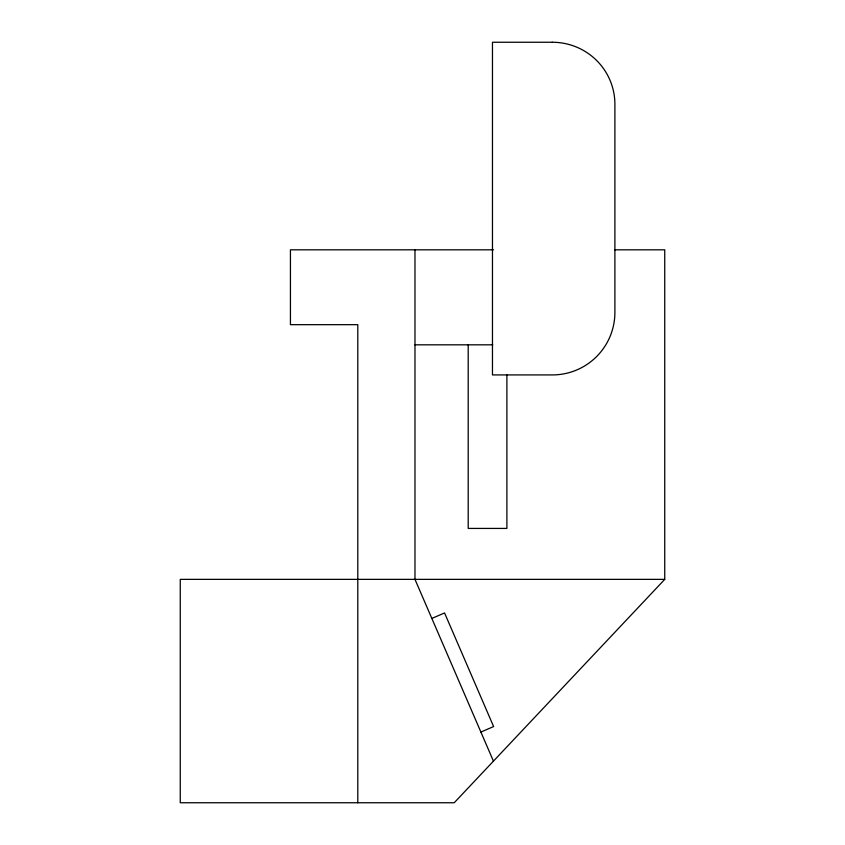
<?xml version="1.0" encoding="UTF-8"?>
<svg xmlns="http://www.w3.org/2000/svg" width="845" height="845" viewBox="0 0 845 845"><rect width="100%" height="100%" fill="white"/><g stroke="black" fill="none" stroke-linecap="round" stroke-linejoin="round"><path stroke-width="1.27" d="M664.74 579.364L454.23 802.75L180.26 802.75L180.26 579.364L664.74 579.364L664.74 249.814L614.611 249.814M431.848 618.445L444.565 612.952L493.617 726.563L480.9 732.055M493.469 249.814L290.437 249.814L290.437 324.67L357.794 324.67L357.794 802.75M414.979 344.823L492.762 344.823M493.448 761.134L414.979 579.364L414.979 249.814M506.894 374.979L506.894 528.421L468.204 528.421L468.204 344.823M552.334 42.25L492.466 42.25L492.466 374.926L552.334 374.926A62.551 62.551 0 0 0 614.896 312.365L614.896 104.273A62.551 62.023 0 0 0 552.334 42.25"/></g></svg>
